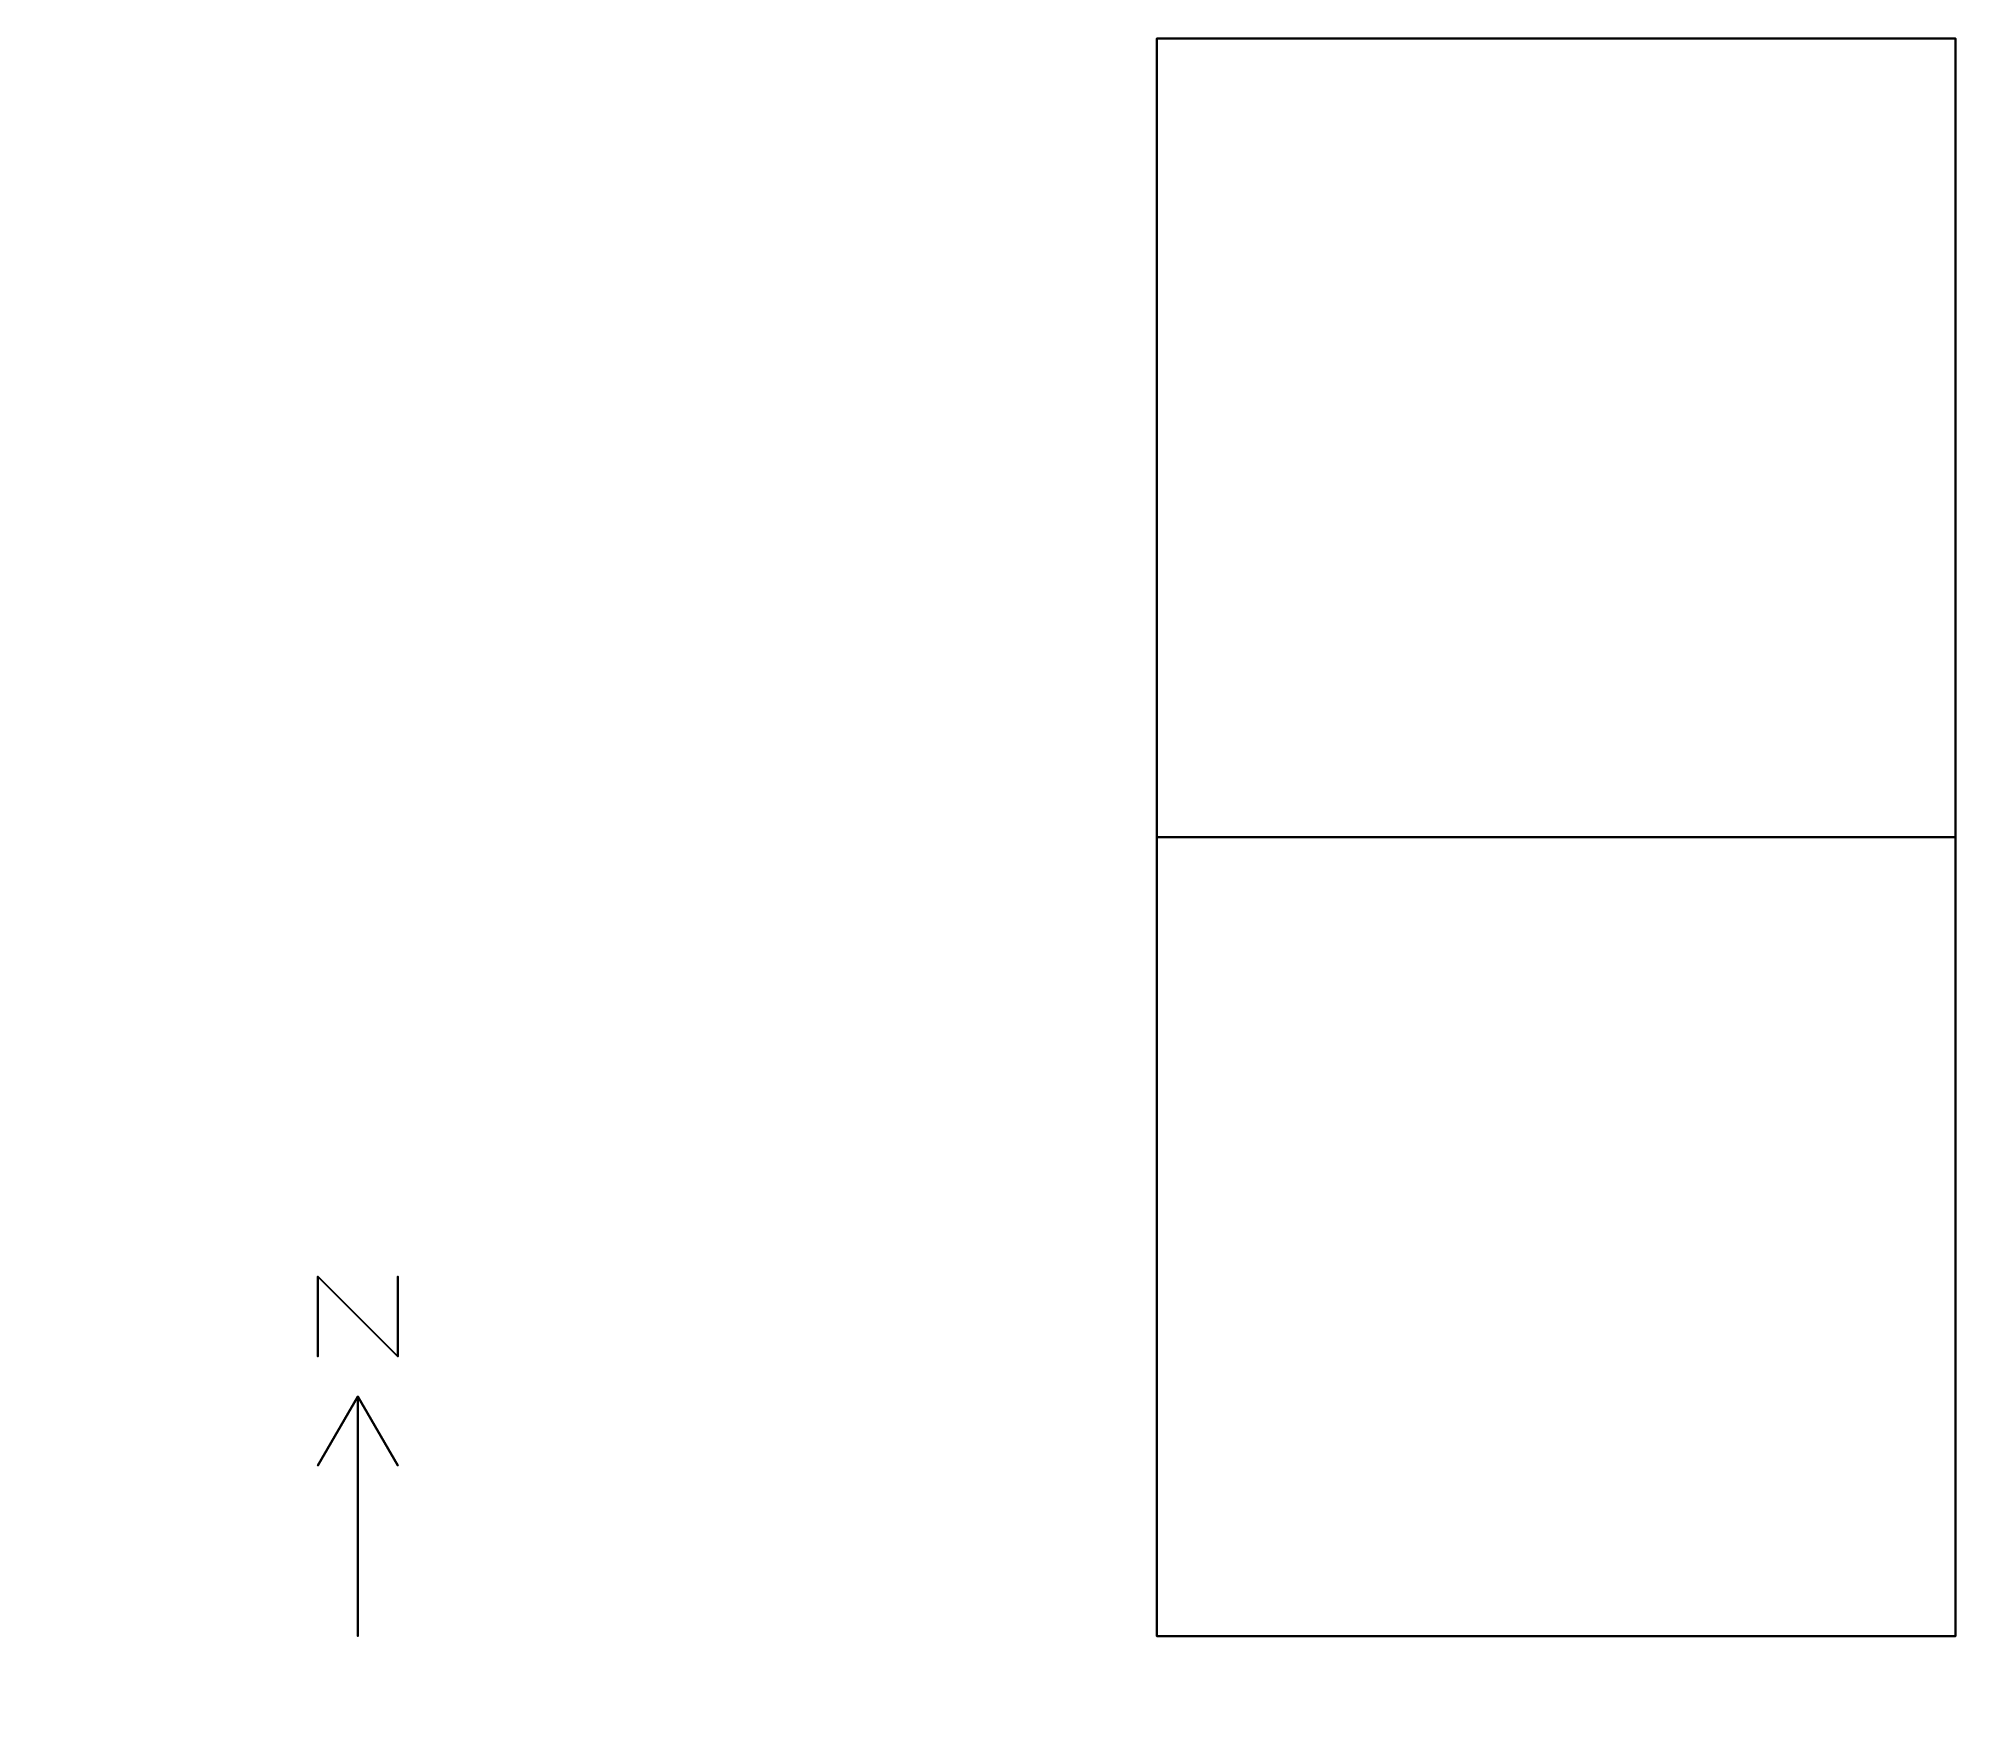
# Model space of a CAD drawing. Header units: metres. Extents: x -24.5 to -0.5, y -8 to 13.1.
import ezdxf

# ---------------------------------------------------------------- set-up
doc = ezdxf.new("R2010")
doc.units = ezdxf.units.M

msp = doc.modelspace()

# ---------------------------------------------------------------- linework, layer by layer
at = {"layer": '1', "color": 3}
for points in [[(-20.985, -2.39245, 0.1), (-20.985, -2.39245), (-20.985, -3.39245), (-20.985, -3.39245, 0.1)], [(-20.985, -2.39245, 0.1), (-20.985, -2.39245), (-19.985, -3.39245), (-19.985, -3.39245, 0.1)], [(-19.985, -2.39245, 0.1), (-19.985, -2.39245), (-19.985, -3.39245), (-19.985, -3.39245, 0.1)], [(-20.485, -3.89245, 0.1), (-20.485, -3.89245), (-20.985, -4.75848), (-20.985, -4.75848, 0.1)], [(-20.485, -3.89245, 0.1), (-20.485, -3.89245), (-20.485, -6.89245), (-20.485, -6.89245, 0.1)], [(-20.485, -3.89245, 0.1), (-20.485, -3.89245), (-19.985, -4.75848), (-19.985, -4.75848, 0.1)]]:
    msp.add_3dface(points, dxfattribs=at)
at = {"layer": 'BLOCK1_ZONE1', "color": 43}
for points in [[(-0.485, 3.10755, 3.5), (-0.485, 3.10755), (-10.485, 3.10755), (-10.485, 3.10755, 3.5)], [(-10.485, 3.10755, 3.5), (-10.485, 3.10755), (-10.485, -6.89245), (-10.485, -6.89245, 3.5)], [(-0.485, -6.89245, 3.5), (-0.485, -6.89245), (-0.485, 3.10755), (-0.485, 3.10755, 3.5)], [(-10.485, -6.89245, 3.5), (-10.485, -6.89245), (-0.485, -6.89245), (-0.485, -6.89245, 3.5)]]:
    msp.add_3dface(points, dxfattribs=at)
at = {"layer": 'BLOCK1_ZONE1', "color": 8}
msp.add_3dface([(-0.485, 3.10755), (-0.485, -6.89245), (-10.485, -6.89245), (-10.485, 3.10755)], dxfattribs=at)
at = {"layer": 'BLOCK1_ZONE1', "color": 15}
msp.add_3dface([(-10.485, 3.10755, 3.5), (-10.485, -6.89245, 3.5), (-0.485, -6.89245, 3.5), (-0.485, 3.10755, 3.5)], dxfattribs=at)
at = {"layer": 'BLOCK1_ZONE1', "color": 143}
for points in [[(-10.485, 1.54767, 2.26), (-10.485, 1.54767, 0.84), (-10.485, -5.11508, 0.84), (-10.485, -5.11508, 2.26)], [(-0.485, -5.11508, 2.26), (-0.485, -5.11508, 0.84), (-0.485, 1.54767, 0.84), (-0.485, 1.54767, 2.26)], [(-8.74025, -6.89245, 2.26), (-8.74025, -6.89245, 0.84), (-2.22975, -6.89245, 0.84), (-2.22975, -6.89245, 2.26)]]:
    msp.add_3dface(points, dxfattribs=at)
at = {"layer": 'BLOCK1_ZONE2', "color": 43}
for points in [[(-0.485, 13.10755, 3.5), (-0.485, 13.10755), (-10.485, 13.10755), (-10.485, 13.10755, 3.5)], [(-10.485, 13.10755, 3.5), (-10.485, 13.10755), (-10.485, 3.10755), (-10.485, 3.10755, 3.5)], [(-0.485, 3.10755, 3.5), (-0.485, 3.10755), (-0.485, 13.10755), (-0.485, 13.10755, 3.5)], [(-10.485, 3.10755, 3.5), (-10.485, 3.10755), (-0.485, 3.10755), (-0.485, 3.10755, 3.5)]]:
    msp.add_3dface(points, dxfattribs=at)
at = {"layer": 'BLOCK1_ZONE2', "color": 8}
msp.add_3dface([(-0.485, 13.10755), (-0.485, 3.10755), (-10.485, 3.10755), (-10.485, 13.10755)], dxfattribs=at)
at = {"layer": 'BLOCK1_ZONE2', "color": 15}
msp.add_3dface([(-10.485, 13.10755, 3.5), (-10.485, 3.10755, 3.5), (-0.485, 3.10755, 3.5), (-0.485, 13.10755, 3.5)], dxfattribs=at)
at = {"layer": 'BLOCK1_ZONE2', "color": 143}
for points in [[(-2.22975, 13.10755, 2.26), (-2.22975, 13.10755, 0.84), (-8.74025, 13.10755, 0.84), (-8.74025, 13.10755, 2.26)], [(-10.485, 11.33017, 2.26), (-10.485, 11.33017, 0.84), (-10.485, 4.66742, 0.84), (-10.485, 4.66742, 2.26)], [(-0.485, 4.66742, 2.26), (-0.485, 4.66742, 0.84), (-0.485, 11.33017, 0.84), (-0.485, 11.33017, 2.26)]]:
    msp.add_3dface(points, dxfattribs=at)

doc.saveas('drawing.dxf')
